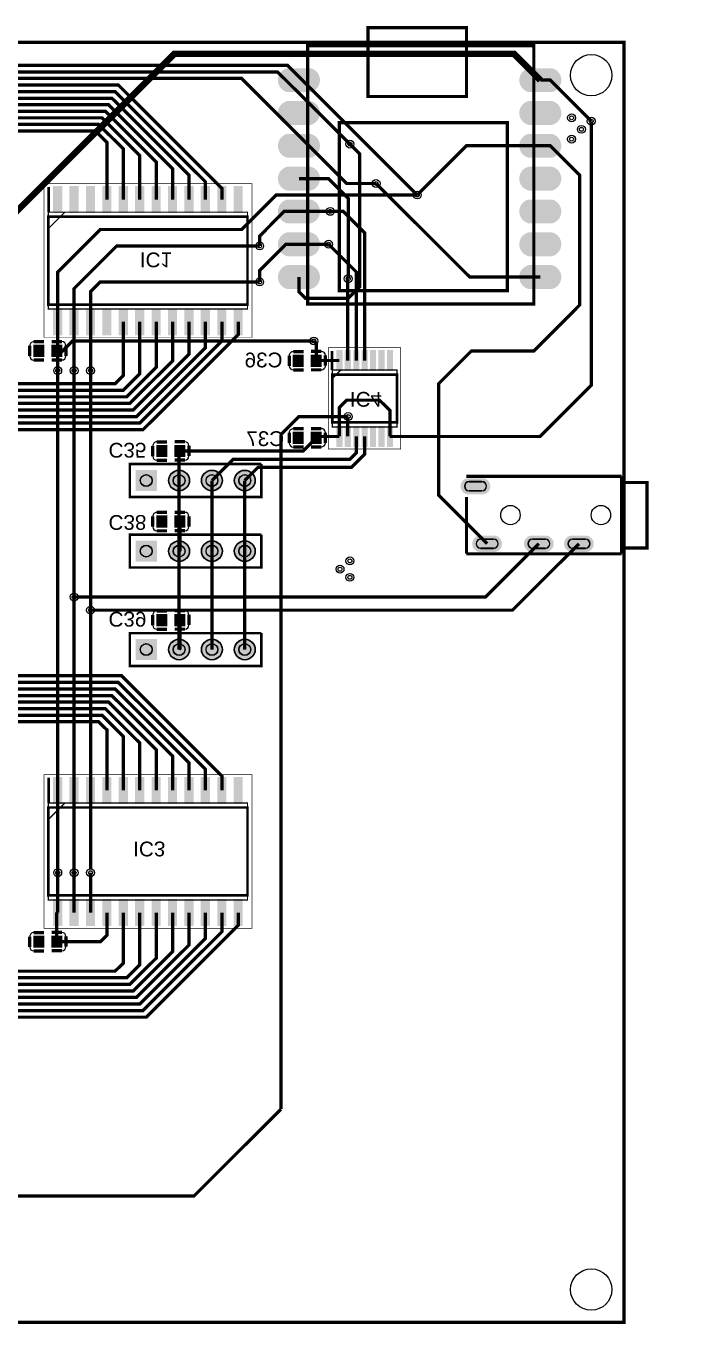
# Model space of a CAD drawing. Header units: millimetres. Extents: x -2 to 219, y 0 to 101.
# Drawn here: x 167.1 to 218.8, y -0.1 to 100.3 of the extents above; entities that cross this region are included whole.
import ezdxf

# ---------------------------------------------------------------- set-up
doc = ezdxf.new("R2010")
doc.units = ezdxf.units.MM
for name, color, linetype, true_color in [('BoardOutLine', 7, 'Continuous', 0xff00ff), ('BottomLayer', 7, 'Continuous', 0x0000ff), ('BottomPasteMaskLayer', 7, 'Continuous', 0x800000), ('BottomSilkLayer', 7, 'Continuous', 0x66cc33), ('BottomSolderMaskLayer', 7, 'Continuous', 0xaa00ff), ('Document', 7, 'Continuous', 0xffffff), ('Hole', 7, 'Continuous', 0x222222), ('Multi-Layer', 7, 'Continuous', 0xc0c0c0), ('TopLayer', 7, 'Continuous', 0xff0000), ('TopPasteMaskLayer', 7, 'Continuous', 0x808080), ('TopSilkLayer', 7, 'Continuous', 0xffcc00), ('TopSolderMaskLayer', 7, 'Continuous', 0x800080)]:
    doc.layers.add(name, color=color, linetype=linetype, true_color=true_color)
doc.styles.get("Standard").update_dxf_attribs({"font": 'arial.ttf'})

msp = doc.modelspace()

# ---------------------------------------------------------------- hatches: boundary and pattern name
at = {"layer": 'BottomLayer'}
for points in [[(169.2, 87.87), (169.2, 85.92), (169.9, 85.92), (169.9, 87.87)], [(170.47, 87.87), (170.47, 85.92), (171.17, 85.92), (171.17, 87.87)], [(171.74, 87.87), (171.74, 85.92), (172.44, 85.92), (172.44, 87.87)], [(173.01, 87.87), (173.01, 85.92), (173.71, 85.92), (173.71, 87.87)], [(174.28, 87.87), (174.28, 85.92), (174.98, 85.92), (174.98, 87.87)], [(175.55, 87.87), (175.55, 85.92), (176.25, 85.92), (176.25, 87.87)], [(176.82, 87.87), (176.82, 85.92), (177.52, 85.92), (177.52, 87.87)], [(178.09, 87.87), (178.09, 85.92), (178.79, 85.92), (178.79, 87.87)], [(179.36, 87.87), (179.36, 85.92), (180.06, 85.92), (180.06, 87.87)], [(180.63, 87.87), (180.63, 85.92), (181.33, 85.92), (181.33, 87.87)], [(181.9, 87.87), (181.9, 85.92), (182.6, 85.92), (182.6, 87.87)], [(183.17, 87.87), (183.17, 85.92), (183.87, 85.92), (183.87, 87.87)], [(169.2, 78.42), (169.2, 76.47), (169.9, 76.47), (169.9, 78.42)], [(170.47, 78.42), (170.47, 76.47), (171.17, 76.47), (171.17, 78.42)], [(171.74, 78.42), (171.74, 76.47), (172.44, 76.47), (172.44, 78.42)], [(173.01, 78.42), (173.01, 76.47), (173.71, 76.47), (173.71, 78.42)], [(174.28, 78.42), (174.28, 76.47), (174.98, 76.47), (174.98, 78.42)], [(175.55, 78.42), (175.55, 76.47), (176.25, 76.47), (176.25, 78.42)], [(176.82, 78.42), (176.82, 76.47), (177.52, 76.47), (177.52, 78.42)], [(178.09, 78.42), (178.09, 76.47), (178.79, 76.47), (178.79, 78.42)], [(179.36, 78.42), (179.36, 76.47), (180.06, 76.47), (180.06, 78.42)], [(180.63, 78.42), (180.63, 76.47), (181.33, 76.47), (181.33, 78.42)], [(181.9, 78.42), (181.9, 76.47), (182.6, 76.47), (182.6, 78.42)], [(183.17, 78.42), (183.17, 76.47), (183.87, 76.47), (183.87, 78.42)], [(168.48, 75.63), (167.68, 75.63), (167.68, 74.73), (168.48, 74.73)], [(169.88, 75.63), (169.08, 75.63), (169.08, 74.73), (169.88, 74.73)], [(188.55, 74.87), (187.75, 74.87), (187.75, 73.97), (188.55, 73.97)], [(189.95, 74.87), (189.15, 74.87), (189.15, 73.97), (189.95, 73.97)], [(191.12, 75.18), (191.12, 73.7), (191.57, 73.7), (191.57, 75.18)], [(191.77, 75.18), (191.77, 73.7), (192.22, 73.7), (192.22, 75.18)], [(192.42, 75.18), (192.42, 73.7), (192.87, 73.7), (192.87, 75.18)], [(193.07, 75.18), (193.07, 73.7), (193.52, 73.7), (193.52, 75.18)], [(193.72, 75.18), (193.72, 73.7), (194.17, 73.7), (194.17, 75.18)], [(194.37, 75.18), (194.37, 73.7), (194.82, 73.7), (194.82, 75.18)], [(195.02, 75.18), (195.02, 73.7), (195.47, 73.7), (195.47, 75.18)], [(188.55, 68.9), (187.75, 68.9), (187.75, 68), (188.55, 68)], [(189.95, 68.9), (189.15, 68.9), (189.15, 68), (189.95, 68)], [(191.12, 69.3), (191.12, 67.83), (191.57, 67.83), (191.57, 69.3)], [(191.77, 69.3), (191.77, 67.83), (192.22, 67.83), (192.22, 69.3)], [(192.42, 69.3), (192.42, 67.83), (192.87, 67.83), (192.87, 69.3)], [(193.07, 69.3), (193.07, 67.83), (193.52, 67.83), (193.52, 69.3)], [(193.72, 69.3), (193.72, 67.83), (194.17, 67.83), (194.17, 69.3)], [(194.37, 69.3), (194.37, 67.83), (194.82, 67.83), (194.82, 69.3)], [(195.02, 69.3), (195.02, 67.83), (195.47, 67.83), (195.47, 69.3)], [(177.21, 66.99), (178.01, 66.99), (178.01, 67.89), (177.21, 67.89)], [(178.61, 66.99), (179.41, 66.99), (179.41, 67.89), (178.61, 67.89)], [(177.21, 61.53), (178.01, 61.53), (178.01, 62.43), (177.21, 62.43)], [(178.61, 61.53), (179.41, 61.53), (179.41, 62.43), (178.61, 62.43)], [(177.21, 53.91), (178.01, 53.91), (178.01, 54.81), (177.21, 54.81)], [(178.61, 53.91), (179.41, 53.91), (179.41, 54.81), (178.61, 54.81)], [(169.2, 42.15), (169.2, 40.2), (169.9, 40.2), (169.9, 42.15)], [(170.47, 42.15), (170.47, 40.2), (171.17, 40.2), (171.17, 42.15)], [(171.74, 42.15), (171.74, 40.2), (172.44, 40.2), (172.44, 42.15)], [(173.01, 42.15), (173.01, 40.2), (173.71, 40.2), (173.71, 42.15)], [(174.28, 42.15), (174.28, 40.2), (174.98, 40.2), (174.98, 42.15)], [(175.55, 42.15), (175.55, 40.2), (176.25, 40.2), (176.25, 42.15)], [(176.82, 42.15), (176.82, 40.2), (177.52, 40.2), (177.52, 42.15)], [(178.09, 42.15), (178.09, 40.2), (178.79, 40.2), (178.79, 42.15)], [(179.36, 42.15), (179.36, 40.2), (180.06, 40.2), (180.06, 42.15)], [(180.63, 42.15), (180.63, 40.2), (181.33, 40.2), (181.33, 42.15)], [(181.9, 42.15), (181.9, 40.2), (182.6, 40.2), (182.6, 42.15)], [(183.17, 42.15), (183.17, 40.2), (183.87, 40.2), (183.87, 42.15)], [(169.2, 32.7), (169.2, 30.75), (169.9, 30.75), (169.9, 32.7)], [(170.47, 32.7), (170.47, 30.75), (171.17, 30.75), (171.17, 32.7)], [(171.74, 32.7), (171.74, 30.75), (172.44, 30.75), (172.44, 32.7)], [(173.01, 32.7), (173.01, 30.75), (173.71, 30.75), (173.71, 32.7)], [(174.28, 32.7), (174.28, 30.75), (174.98, 30.75), (174.98, 32.7)], [(175.55, 32.7), (175.55, 30.75), (176.25, 30.75), (176.25, 32.7)], [(176.82, 32.7), (176.82, 30.75), (177.52, 30.75), (177.52, 32.7)], [(178.09, 32.7), (178.09, 30.75), (178.79, 30.75), (178.79, 32.7)], [(179.36, 32.7), (179.36, 30.75), (180.06, 30.75), (180.06, 32.7)], [(180.63, 32.7), (180.63, 30.75), (181.33, 30.75), (181.33, 32.7)], [(181.9, 32.7), (181.9, 30.75), (182.6, 30.75), (182.6, 32.7)], [(183.17, 32.7), (183.17, 30.75), (183.87, 30.75), (183.87, 32.7)], [(168.48, 29.91), (167.68, 29.91), (167.68, 29.01), (168.48, 29.01)], [(169.88, 29.91), (169.08, 29.91), (169.08, 29.01), (169.88, 29.01)]]:
    msp.add_hatch(color=256, dxfattribs=at).paths.add_polyline_path(points)
at = {"layer": 'BottomPasteMaskLayer'}
for points in [[(169.2, 87.87), (169.2, 85.92), (169.9, 85.92), (169.9, 87.87)], [(170.47, 87.87), (170.47, 85.92), (171.17, 85.92), (171.17, 87.87)], [(171.74, 87.87), (171.74, 85.92), (172.44, 85.92), (172.44, 87.87)], [(173.01, 87.87), (173.01, 85.92), (173.71, 85.92), (173.71, 87.87)], [(174.28, 87.87), (174.28, 85.92), (174.98, 85.92), (174.98, 87.87)], [(175.55, 87.87), (175.55, 85.92), (176.25, 85.92), (176.25, 87.87)], [(176.82, 87.87), (176.82, 85.92), (177.52, 85.92), (177.52, 87.87)], [(178.09, 87.87), (178.09, 85.92), (178.79, 85.92), (178.79, 87.87)], [(179.36, 87.87), (179.36, 85.92), (180.06, 85.92), (180.06, 87.87)], [(180.63, 87.87), (180.63, 85.92), (181.33, 85.92), (181.33, 87.87)], [(181.9, 87.87), (181.9, 85.92), (182.6, 85.92), (182.6, 87.87)], [(183.17, 87.87), (183.17, 85.92), (183.87, 85.92), (183.87, 87.87)], [(169.2, 78.42), (169.2, 76.47), (169.9, 76.47), (169.9, 78.42)], [(170.47, 78.42), (170.47, 76.47), (171.17, 76.47), (171.17, 78.42)], [(171.74, 78.42), (171.74, 76.47), (172.44, 76.47), (172.44, 78.42)], [(173.01, 78.42), (173.01, 76.47), (173.71, 76.47), (173.71, 78.42)], [(174.28, 78.42), (174.28, 76.47), (174.98, 76.47), (174.98, 78.42)], [(175.55, 78.42), (175.55, 76.47), (176.25, 76.47), (176.25, 78.42)], [(176.82, 78.42), (176.82, 76.47), (177.52, 76.47), (177.52, 78.42)], [(178.09, 78.42), (178.09, 76.47), (178.79, 76.47), (178.79, 78.42)], [(179.36, 78.42), (179.36, 76.47), (180.06, 76.47), (180.06, 78.42)], [(180.63, 78.42), (180.63, 76.47), (181.33, 76.47), (181.33, 78.42)], [(181.9, 78.42), (181.9, 76.47), (182.6, 76.47), (182.6, 78.42)], [(183.17, 78.42), (183.17, 76.47), (183.87, 76.47), (183.87, 78.42)], [(168.48, 75.63), (167.68, 75.63), (167.68, 74.73), (168.48, 74.73)], [(169.88, 75.63), (169.08, 75.63), (169.08, 74.73), (169.88, 74.73)], [(188.55, 74.87), (187.75, 74.87), (187.75, 73.97), (188.55, 73.97)], [(189.95, 74.87), (189.15, 74.87), (189.15, 73.97), (189.95, 73.97)], [(191.12, 75.18), (191.12, 73.7), (191.57, 73.7), (191.57, 75.18)], [(191.77, 75.18), (191.77, 73.7), (192.22, 73.7), (192.22, 75.18)], [(192.42, 75.18), (192.42, 73.7), (192.87, 73.7), (192.87, 75.18)], [(193.07, 75.18), (193.07, 73.7), (193.52, 73.7), (193.52, 75.18)], [(193.72, 75.18), (193.72, 73.7), (194.17, 73.7), (194.17, 75.18)], [(194.37, 75.18), (194.37, 73.7), (194.82, 73.7), (194.82, 75.18)], [(195.02, 75.18), (195.02, 73.7), (195.47, 73.7), (195.47, 75.18)], [(188.55, 68.9), (187.75, 68.9), (187.75, 68), (188.55, 68)], [(189.95, 68.9), (189.15, 68.9), (189.15, 68), (189.95, 68)], [(191.12, 69.3), (191.12, 67.83), (191.57, 67.83), (191.57, 69.3)], [(191.77, 69.3), (191.77, 67.83), (192.22, 67.83), (192.22, 69.3)], [(192.42, 69.3), (192.42, 67.83), (192.87, 67.83), (192.87, 69.3)], [(193.07, 69.3), (193.07, 67.83), (193.52, 67.83), (193.52, 69.3)], [(193.72, 69.3), (193.72, 67.83), (194.17, 67.83), (194.17, 69.3)], [(194.37, 69.3), (194.37, 67.83), (194.82, 67.83), (194.82, 69.3)], [(195.02, 69.3), (195.02, 67.83), (195.47, 67.83), (195.47, 69.3)], [(177.21, 66.99), (178.01, 66.99), (178.01, 67.89), (177.21, 67.89)], [(178.61, 66.99), (179.41, 66.99), (179.41, 67.89), (178.61, 67.89)], [(177.21, 61.53), (178.01, 61.53), (178.01, 62.43), (177.21, 62.43)], [(178.61, 61.53), (179.41, 61.53), (179.41, 62.43), (178.61, 62.43)], [(177.21, 53.91), (178.01, 53.91), (178.01, 54.81), (177.21, 54.81)], [(178.61, 53.91), (179.41, 53.91), (179.41, 54.81), (178.61, 54.81)], [(169.2, 42.15), (169.2, 40.2), (169.9, 40.2), (169.9, 42.15)], [(170.47, 42.15), (170.47, 40.2), (171.17, 40.2), (171.17, 42.15)], [(171.74, 42.15), (171.74, 40.2), (172.44, 40.2), (172.44, 42.15)], [(173.01, 42.15), (173.01, 40.2), (173.71, 40.2), (173.71, 42.15)], [(174.28, 42.15), (174.28, 40.2), (174.98, 40.2), (174.98, 42.15)], [(175.55, 42.15), (175.55, 40.2), (176.25, 40.2), (176.25, 42.15)], [(176.82, 42.15), (176.82, 40.2), (177.52, 40.2), (177.52, 42.15)], [(178.09, 42.15), (178.09, 40.2), (178.79, 40.2), (178.79, 42.15)], [(179.36, 42.15), (179.36, 40.2), (180.06, 40.2), (180.06, 42.15)], [(180.63, 42.15), (180.63, 40.2), (181.33, 40.2), (181.33, 42.15)], [(181.9, 42.15), (181.9, 40.2), (182.6, 40.2), (182.6, 42.15)], [(183.17, 42.15), (183.17, 40.2), (183.87, 40.2), (183.87, 42.15)], [(169.2, 32.7), (169.2, 30.75), (169.9, 30.75), (169.9, 32.7)], [(170.47, 32.7), (170.47, 30.75), (171.17, 30.75), (171.17, 32.7)], [(171.74, 32.7), (171.74, 30.75), (172.44, 30.75), (172.44, 32.7)], [(173.01, 32.7), (173.01, 30.75), (173.71, 30.75), (173.71, 32.7)], [(174.28, 32.7), (174.28, 30.75), (174.98, 30.75), (174.98, 32.7)], [(175.55, 32.7), (175.55, 30.75), (176.25, 30.75), (176.25, 32.7)], [(176.82, 32.7), (176.82, 30.75), (177.52, 30.75), (177.52, 32.7)], [(178.09, 32.7), (178.09, 30.75), (178.79, 30.75), (178.79, 32.7)], [(179.36, 32.7), (179.36, 30.75), (180.06, 30.75), (180.06, 32.7)], [(180.63, 32.7), (180.63, 30.75), (181.33, 30.75), (181.33, 32.7)], [(181.9, 32.7), (181.9, 30.75), (182.6, 30.75), (182.6, 32.7)], [(183.17, 32.7), (183.17, 30.75), (183.87, 30.75), (183.87, 32.7)], [(168.48, 29.91), (167.68, 29.91), (167.68, 29.01), (168.48, 29.01)], [(169.88, 29.91), (169.08, 29.91), (169.08, 29.01), (169.88, 29.01)]]:
    msp.add_hatch(color=256, dxfattribs=at).paths.add_polyline_path(points)
at = {"layer": 'BottomSolderMaskLayer'}
for points in [[(169.19, 87.94), (169.19, 85.85), (169.9, 85.85), (169.9, 87.94)], [(170.46, 87.94), (170.46, 85.85), (171.17, 85.85), (171.17, 87.94)], [(171.73, 87.94), (171.73, 85.85), (172.44, 85.85), (172.44, 87.94)], [(173, 87.94), (173, 85.85), (173.71, 85.85), (173.71, 87.94)], [(174.27, 87.94), (174.27, 85.85), (174.98, 85.85), (174.98, 87.94)], [(175.54, 87.94), (175.54, 85.85), (176.25, 85.85), (176.25, 87.94)], [(176.81, 87.94), (176.81, 85.85), (177.52, 85.85), (177.52, 87.94)], [(178.08, 87.94), (178.08, 85.85), (178.79, 85.85), (178.79, 87.94)], [(179.35, 87.94), (179.35, 85.85), (180.06, 85.85), (180.06, 87.94)], [(180.62, 87.94), (180.62, 85.85), (181.33, 85.85), (181.33, 87.94)], [(181.89, 87.94), (181.89, 85.85), (182.6, 85.85), (182.6, 87.94)], [(183.16, 87.94), (183.16, 85.85), (183.87, 85.85), (183.87, 87.94)], [(169.19, 78.49), (169.19, 76.4), (169.9, 76.4), (169.9, 78.49)], [(170.46, 78.49), (170.46, 76.4), (171.17, 76.4), (171.17, 78.49)], [(171.73, 78.49), (171.73, 76.4), (172.44, 76.4), (172.44, 78.49)], [(173, 78.49), (173, 76.4), (173.71, 76.4), (173.71, 78.49)], [(174.27, 78.49), (174.27, 76.4), (174.98, 76.4), (174.98, 78.49)], [(175.54, 78.49), (175.54, 76.4), (176.25, 76.4), (176.25, 78.49)], [(176.81, 78.49), (176.81, 76.4), (177.52, 76.4), (177.52, 78.49)], [(178.08, 78.49), (178.08, 76.4), (178.79, 76.4), (178.79, 78.49)], [(179.35, 78.49), (179.35, 76.4), (180.06, 76.4), (180.06, 78.49)], [(180.62, 78.49), (180.62, 76.4), (181.33, 76.4), (181.33, 78.49)], [(181.89, 78.49), (181.89, 76.4), (182.6, 76.4), (182.6, 78.49)], [(183.16, 78.49), (183.16, 76.4), (183.87, 76.4), (183.87, 78.49)], [(168.51, 75.66), (167.66, 75.66), (167.66, 74.71), (168.51, 74.71)], [(169.91, 75.66), (169.06, 75.66), (169.06, 74.71), (169.91, 74.71)], [(188.57, 74.9), (187.72, 74.9), (187.72, 73.95), (188.57, 73.95)], [(189.97, 74.9), (189.12, 74.9), (189.12, 73.95), (189.97, 73.95)], [(191.11, 75.26), (191.11, 73.62), (191.58, 73.62), (191.58, 75.26)], [(191.76, 75.26), (191.76, 73.62), (192.23, 73.62), (192.23, 75.26)], [(192.41, 75.26), (192.41, 73.62), (192.88, 73.62), (192.88, 75.26)], [(193.06, 75.26), (193.06, 73.62), (193.53, 73.62), (193.53, 75.26)], [(193.71, 75.26), (193.71, 73.62), (194.18, 73.62), (194.18, 75.26)], [(194.36, 75.26), (194.36, 73.62), (194.83, 73.62), (194.83, 75.26)], [(195.01, 75.26), (195.01, 73.62), (195.48, 73.62), (195.48, 75.26)], [(191.11, 69.38), (191.11, 67.74), (191.58, 67.74), (191.58, 69.38)], [(191.76, 69.38), (191.76, 67.74), (192.23, 67.74), (192.23, 69.38)], [(192.41, 69.38), (192.41, 67.74), (192.88, 67.74), (192.88, 69.38)], [(193.06, 69.38), (193.06, 67.74), (193.53, 67.74), (193.53, 69.38)], [(193.71, 69.38), (193.71, 67.74), (194.18, 67.74), (194.18, 69.38)], [(194.36, 69.38), (194.36, 67.74), (194.83, 67.74), (194.83, 69.38)], [(195.01, 69.38), (195.01, 67.74), (195.48, 67.74), (195.48, 69.38)], [(188.57, 68.93), (187.72, 68.93), (187.72, 67.98), (188.57, 67.98)], [(189.97, 68.93), (189.12, 68.93), (189.12, 67.98), (189.97, 67.98)], [(177.18, 66.96), (178.03, 66.96), (178.03, 67.91), (177.18, 67.91)], [(178.58, 66.96), (179.43, 66.96), (179.43, 67.91), (178.58, 67.91)], [(175.59, 65.96), (177.22, 65.96), (177.22, 64.34), (175.59, 64.34)], [(178.13, 65.15, 1), (179.76, 65.15, 1)], [(180.67, 65.15, 1), (182.3, 65.15, 1)], [(183.21, 65.15, 1), (184.84, 65.15, 1)], [(201.2, 64.08, -0.785398), (201.2, 65.33), (202.53, 65.33, -0.785398), (202.53, 64.08)], [(177.18, 61.5), (178.03, 61.5), (178.03, 62.45), (177.18, 62.45)], [(178.58, 61.5), (179.43, 61.5), (179.43, 62.45), (178.58, 62.45)], [(175.59, 60.5), (177.22, 60.5), (177.22, 58.88), (175.59, 58.88)], [(178.13, 59.69, 1), (179.76, 59.69, 1)], [(180.67, 59.69, 1), (182.3, 59.69, 1)], [(183.21, 59.69, 1), (184.84, 59.69, 1)], [(202.1, 59.63, -0.785398), (202.1, 60.88), (203.43, 60.88, -0.785398), (203.43, 59.63)], [(206.1, 59.63, -0.785398), (206.1, 60.88), (207.43, 60.88, -0.785398), (207.43, 59.63)], [(209.2, 59.63, -0.785398), (209.2, 60.88), (210.53, 60.88, -0.785398), (210.53, 59.63)], [(177.18, 53.88), (178.03, 53.88), (178.03, 54.83), (177.18, 54.83)], [(178.58, 53.88), (179.43, 53.88), (179.43, 54.83), (178.58, 54.83)], [(175.59, 52.88), (177.22, 52.88), (177.22, 51.26), (175.59, 51.26)], [(178.13, 52.07, 1), (179.76, 52.07, 1)], [(180.67, 52.07, 1), (182.3, 52.07, 1)], [(183.21, 52.07, 1), (184.84, 52.07, 1)], [(169.19, 42.22), (169.19, 40.13), (169.9, 40.13), (169.9, 42.22)], [(170.46, 42.22), (170.46, 40.13), (171.17, 40.13), (171.17, 42.22)], [(171.73, 42.22), (171.73, 40.13), (172.44, 40.13), (172.44, 42.22)], [(173, 42.22), (173, 40.13), (173.71, 40.13), (173.71, 42.22)], [(174.27, 42.22), (174.27, 40.13), (174.98, 40.13), (174.98, 42.22)], [(175.54, 42.22), (175.54, 40.13), (176.25, 40.13), (176.25, 42.22)], [(176.81, 42.22), (176.81, 40.13), (177.52, 40.13), (177.52, 42.22)], [(178.08, 42.22), (178.08, 40.13), (178.79, 40.13), (178.79, 42.22)], [(179.35, 42.22), (179.35, 40.13), (180.06, 40.13), (180.06, 42.22)], [(180.62, 42.22), (180.62, 40.13), (181.33, 40.13), (181.33, 42.22)], [(181.89, 42.22), (181.89, 40.13), (182.6, 40.13), (182.6, 42.22)], [(183.16, 42.22), (183.16, 40.13), (183.87, 40.13), (183.87, 42.22)], [(169.19, 32.77), (169.19, 30.68), (169.9, 30.68), (169.9, 32.77)], [(170.46, 32.77), (170.46, 30.68), (171.17, 30.68), (171.17, 32.77)], [(171.73, 32.77), (171.73, 30.68), (172.44, 30.68), (172.44, 32.77)], [(173, 32.77), (173, 30.68), (173.71, 30.68), (173.71, 32.77)], [(174.27, 32.77), (174.27, 30.68), (174.98, 30.68), (174.98, 32.77)], [(175.54, 32.77), (175.54, 30.68), (176.25, 30.68), (176.25, 32.77)], [(176.81, 32.77), (176.81, 30.68), (177.52, 30.68), (177.52, 32.77)], [(178.08, 32.77), (178.08, 30.68), (178.79, 30.68), (178.79, 32.77)], [(179.35, 32.77), (179.35, 30.68), (180.06, 30.68), (180.06, 32.77)], [(180.62, 32.77), (180.62, 30.68), (181.33, 30.68), (181.33, 32.77)], [(181.89, 32.77), (181.89, 30.68), (182.6, 30.68), (182.6, 32.77)], [(183.16, 32.77), (183.16, 30.68), (183.87, 30.68), (183.87, 32.77)], [(168.51, 29.94), (167.66, 29.94), (167.66, 28.99), (168.51, 28.99)], [(169.91, 29.94), (169.06, 29.94), (169.06, 28.99), (169.91, 28.99)]]:
    msp.add_hatch(color=256, dxfattribs=at).paths.add_polyline_path(points)
at = {"layer": 'Multi-Layer'}
for points in [[(175.62, 65.94), (177.19, 65.94), (177.19, 64.36), (175.62, 64.36)], [(178.16, 65.15, 1), (179.73, 65.15, 1)], [(180.7, 65.15, 1), (182.27, 65.15, 1)], [(183.24, 65.15, 1), (184.81, 65.15, 1)], [(201.22, 64.11, -0.785398), (201.22, 65.31), (202.52, 65.31, -0.785398), (202.52, 64.11)], [(175.62, 60.48), (177.19, 60.48), (177.19, 58.9), (175.62, 58.9)], [(178.16, 59.69, 1), (179.73, 59.69, 1)], [(180.7, 59.69, 1), (182.27, 59.69, 1)], [(183.24, 59.69, 1), (184.81, 59.69, 1)], [(202.12, 59.66, -0.785398), (202.12, 60.86), (203.42, 60.86, -0.785398), (203.42, 59.66)], [(206.12, 59.66, -0.785398), (206.12, 60.86), (207.42, 60.86, -0.785398), (207.42, 59.66)], [(209.22, 59.66, -0.785398), (209.22, 60.86), (210.52, 60.86, -0.785398), (210.52, 59.66)], [(175.62, 52.86), (177.19, 52.86), (177.19, 51.28), (175.62, 51.28)], [(178.16, 52.07, 1), (179.73, 52.07, 1)], [(180.7, 52.07, 1), (182.27, 52.07, 1)], [(183.24, 52.07, 1), (184.81, 52.07, 1)]]:
    msp.add_hatch(color=256, dxfattribs=at).paths.add_polyline_path(points)
at = {"layer": 'TopLayer'}
for points in [[(187.34, 95.26, -0.785398), (187.34, 97.01), (189.09, 97.01, -0.785398), (189.09, 95.26)], [(206.01, 95.26, -0.785398), (206.01, 97.01), (207.76, 97.01, -0.785398), (207.76, 95.26)], [(187.34, 92.72, -0.785398), (187.34, 94.47), (189.09, 94.47, -0.785398), (189.09, 92.72)], [(206.01, 92.72, -0.785398), (206.01, 94.47), (207.76, 94.47, -0.785398), (207.76, 92.72)], [(187.34, 90.18, -0.785398), (187.34, 91.93), (189.09, 91.93, -0.785398), (189.09, 90.18)], [(206.01, 90.18, -0.785398), (206.01, 91.93), (207.76, 91.93, -0.785398), (207.76, 90.18)], [(187.34, 87.64, -0.785398), (187.34, 89.39), (189.09, 89.39, -0.785398), (189.09, 87.64)], [(206.01, 87.64, -0.785398), (206.01, 89.39), (207.76, 89.39, -0.785398), (207.76, 87.64)], [(187.34, 85.1, -0.785398), (187.34, 86.85), (189.09, 86.85, -0.785398), (189.09, 85.1)], [(206.01, 85.1, -0.785398), (206.01, 86.85), (207.76, 86.85, -0.785398), (207.76, 85.1)], [(187.34, 82.56, -0.785398), (187.34, 84.31), (189.09, 84.31, -0.785398), (189.09, 82.56)], [(206.01, 82.56, -0.785398), (206.01, 84.31), (207.76, 84.31, -0.785398), (207.76, 82.56)], [(187.34, 80.02, -0.785398), (187.34, 81.77), (189.09, 81.77, -0.785398), (189.09, 80.02)], [(206.01, 80.02, -0.785398), (206.01, 81.77), (207.76, 81.77, -0.785398), (207.76, 80.02)]]:
    msp.add_hatch(color=256, dxfattribs=at).paths.add_polyline_path(points)
at = {"layer": 'TopPasteMaskLayer'}
for points in [[(187.34, 95.26, -0.785398), (187.34, 97.01), (189.09, 97.01, -0.785398), (189.09, 95.26)], [(206.01, 95.26, -0.785398), (206.01, 97.01), (207.76, 97.01, -0.785398), (207.76, 95.26)], [(187.34, 92.72, -0.785398), (187.34, 94.47), (189.09, 94.47, -0.785398), (189.09, 92.72)], [(206.01, 92.72, -0.785398), (206.01, 94.47), (207.76, 94.47, -0.785398), (207.76, 92.72)], [(187.34, 90.18, -0.785398), (187.34, 91.93), (189.09, 91.93, -0.785398), (189.09, 90.18)], [(206.01, 90.18, -0.785398), (206.01, 91.93), (207.76, 91.93, -0.785398), (207.76, 90.18)], [(187.34, 87.64, -0.785398), (187.34, 89.39), (189.09, 89.39, -0.785398), (189.09, 87.64)], [(206.01, 87.64, -0.785398), (206.01, 89.39), (207.76, 89.39, -0.785398), (207.76, 87.64)], [(187.34, 85.1, -0.785398), (187.34, 86.85), (189.09, 86.85, -0.785398), (189.09, 85.1)], [(206.01, 85.1, -0.785398), (206.01, 86.85), (207.76, 86.85, -0.785398), (207.76, 85.1)], [(187.34, 82.56, -0.785398), (187.34, 84.31), (189.09, 84.31, -0.785398), (189.09, 82.56)], [(206.01, 82.56, -0.785398), (206.01, 84.31), (207.76, 84.31, -0.785398), (207.76, 82.56)], [(187.34, 80.02, -0.785398), (187.34, 81.77), (189.09, 81.77, -0.785398), (189.09, 80.02)], [(206.01, 80.02, -0.785398), (206.01, 81.77), (207.76, 81.77, -0.785398), (207.76, 80.02)]]:
    msp.add_hatch(color=256, dxfattribs=at).paths.add_polyline_path(points)
at = {"layer": 'TopSolderMaskLayer'}
for points in [[(187.31, 95.21, -0.785398), (187.31, 97.06), (189.11, 97.06, -0.785398), (189.11, 95.21)], [(205.98, 95.21, -0.785398), (205.98, 97.06), (207.78, 97.06, -0.785398), (207.78, 95.21)], [(187.31, 92.67, -0.785398), (187.31, 94.52), (189.11, 94.52, -0.785398), (189.11, 92.67)], [(205.98, 92.67, -0.785398), (205.98, 94.52), (207.78, 94.52, -0.785398), (207.78, 92.67)], [(187.31, 90.13, -0.785398), (187.31, 91.98), (189.11, 91.98, -0.785398), (189.11, 90.13)], [(205.98, 90.13, -0.785398), (205.98, 91.98), (207.78, 91.98, -0.785398), (207.78, 90.13)], [(187.31, 87.59, -0.785398), (187.31, 89.44), (189.11, 89.44, -0.785398), (189.11, 87.59)], [(205.98, 87.59, -0.785398), (205.98, 89.44), (207.78, 89.44, -0.785398), (207.78, 87.59)], [(187.31, 85.05, -0.785398), (187.31, 86.9), (189.11, 86.9, -0.785398), (189.11, 85.05)], [(205.98, 85.05, -0.785398), (205.98, 86.9), (207.78, 86.9, -0.785398), (207.78, 85.05)], [(187.31, 82.51, -0.785398), (187.31, 84.36), (189.11, 84.36, -0.785398), (189.11, 82.51)], [(205.98, 82.51, -0.785398), (205.98, 84.36), (207.78, 84.36, -0.785398), (207.78, 82.51)], [(187.31, 79.97, -0.785398), (187.31, 81.82), (189.11, 81.82, -0.785398), (189.11, 79.97)], [(205.98, 79.97, -0.785398), (205.98, 81.82), (207.78, 81.82, -0.785398), (207.78, 79.97)], [(175.59, 65.96), (177.22, 65.96), (177.22, 64.34), (175.59, 64.34)], [(178.13, 65.15, 1), (179.76, 65.15, 1)], [(180.67, 65.15, 1), (182.3, 65.15, 1)], [(183.21, 65.15, 1), (184.84, 65.15, 1)], [(201.2, 64.08, -0.785398), (201.2, 65.33), (202.53, 65.33, -0.785398), (202.53, 64.08)], [(175.59, 60.5), (177.22, 60.5), (177.22, 58.88), (175.59, 58.88)], [(178.13, 59.69, 1), (179.76, 59.69, 1)], [(180.67, 59.69, 1), (182.3, 59.69, 1)], [(183.21, 59.69, 1), (184.84, 59.69, 1)], [(202.1, 59.63, -0.785398), (202.1, 60.88), (203.43, 60.88, -0.785398), (203.43, 59.63)], [(206.1, 59.63, -0.785398), (206.1, 60.88), (207.43, 60.88, -0.785398), (207.43, 59.63)], [(209.2, 59.63, -0.785398), (209.2, 60.88), (210.53, 60.88, -0.785398), (210.53, 59.63)], [(175.59, 52.88), (177.22, 52.88), (177.22, 51.26), (175.59, 51.26)], [(178.13, 52.07, 1), (179.76, 52.07, 1)], [(180.67, 52.07, 1), (182.3, 52.07, 1)], [(183.21, 52.07, 1), (184.84, 52.07, 1)]]:
    msp.add_hatch(color=256, dxfattribs=at).paths.add_polyline_path(points)

# ---------------------------------------------------------------- linework, layer by layer
at = {"layer": 'BoardOutLine', "const_width": 0.254}
msp.add_lwpolyline([(0, 99.06), (0, 99.06), (213.36, 99.06), (213.36, 0), (0, 0), (0, 99.06)], close=True, dxfattribs=at)
at = {"layer": 'BottomLayer', "const_width": 0.254}
for points in [[(3.49, 97.73), (6.99, 94.23), (11.94, 94.23), (13.84, 96.14), (19.69, 96.14), (23.24, 92.58), (30.23, 92.58), (33.91, 96.27), (183.77, 96.27), (191.9, 88.14), (194.18, 88.14)], [(6.59, 97.73), (8.19, 97.73), (9.27, 96.65), (20.07, 96.65), (23.5, 93.22), (29.85, 93.22), (33.4, 96.77), (186.56, 96.77), (192.15, 91.19)], [(10.59, 97.73), (19.87, 97.73), (23.75, 93.85), (29.46, 93.85), (32.89, 97.28), (187.33, 97.28), (197.36, 87.25)], [(182.25, 86.89), (182.25, 87.76), (174.24, 95.76), (34.29, 95.76), (29.85, 91.31), (11.6, 91.31), (8.54, 88.25)], [(28.86, 88.25), (35.86, 95.25), (173.99, 95.25), (180.98, 88.27), (180.98, 86.89)], [(49.18, 88.25), (55.67, 94.74), (173.74, 94.74), (179.71, 88.77), (179.71, 86.89)], [(69.5, 88.25), (75.48, 94.23), (173.48, 94.23), (178.44, 89.28), (178.44, 86.89)], [(89.82, 88.25), (95.3, 93.73), (173.23, 93.73), (177.17, 89.79), (177.17, 86.89)], [(110.14, 88.25), (115.11, 93.22), (172.97, 93.22), (175.9, 90.3), (175.9, 86.89)], [(174.63, 86.89), (174.63, 90.81), (172.72, 92.71), (134.92, 92.71), (130.46, 88.25)], [(210.82, 92.96), (210.82, 72.52), (206.87, 68.56), (195.24, 68.56)], [(173.36, 86.89), (173.36, 91.31), (172.47, 92.2), (154.73, 92.2), (150.78, 88.25)], [(197.36, 87.25), (186.44, 87.25), (183.77, 84.58), (172.85, 84.58), (169.55, 81.28), (169.55, 77.44)], [(190.63, 85.98), (191.64, 85.98), (193.29, 84.33), (193.29, 74.44)], [(185.17, 83.31), (174.12, 83.31), (170.82, 80.01), (170.82, 77.44)], [(190.5, 83.44), (192.64, 81.3), (192.64, 74.44)], [(185.17, 80.52), (172.85, 80.52), (172.09, 79.76), (172.09, 77.44)], [(191.99, 74.44), (191.99, 80.74), (192.02, 80.77)], [(174.63, 77.44), (174.63, 73.28), (173.99, 72.64), (15.79, 72.64), (8.54, 65.39)], [(175.9, 77.44), (175.9, 73.41), (174.63, 72.14), (35.61, 72.14), (28.86, 65.39)], [(177.17, 77.44), (177.17, 73.91), (174.88, 71.63), (55.42, 71.63), (49.18, 65.39)], [(178.44, 77.44), (178.44, 74.42), (175.13, 71.12), (75.23, 71.12), (69.5, 65.39)], [(179.71, 77.44), (179.71, 74.93), (175.39, 70.61), (95.04, 70.61), (89.82, 65.39)], [(180.98, 77.44), (180.98, 75.44), (175.64, 70.1), (114.85, 70.1), (110.14, 65.39)], [(182.25, 77.44), (182.25, 75.95), (175.9, 69.6), (134.67, 69.6), (130.46, 65.39)], [(150.78, 65.39), (154.48, 69.09), (176.15, 69.09), (183.52, 76.45), (183.52, 77.44)], [(169.55, 77.44), (169.55, 73.66)], [(170.82, 77.44), (170.82, 73.66)], [(172.09, 77.44), (172.09, 73.66)], [(189.36, 75.95), (189.55, 75.75), (189.55, 74.42)], [(189.55, 74.42), (189.57, 74.44), (191.34, 74.44)], [(191.34, 68.56), (191.34, 70.82), (191.9, 71.37), (194.44, 71.37), (195.25, 70.57), (195.25, 68.56)], [(192.02, 70.1), (191.99, 70.07), (191.99, 68.56)], [(179.01, 67.44), (188.53, 67.44), (189.55, 68.45)], [(192.64, 68.56), (192.64, 67.29), (192.15, 66.8), (183.13, 66.8), (181.48, 65.15)], [(193.29, 68.56), (193.29, 67.18), (192.28, 66.17), (185.04, 66.17), (184.02, 65.15)], [(189.55, 68.45), (189.66, 68.56), (191.34, 68.56)], [(179.01, 67.44), (178.94, 67.37), (178.94, 65.15)], [(178.94, 59.69), (179.01, 59.76), (179.01, 61.98)], [(206.77, 60.26), (202.64, 56.13), (170.82, 56.13)], [(209.87, 60.26), (204.73, 55.12), (172.09, 55.12)], [(178.94, 52.07), (179.01, 52.14), (179.01, 54.36)], [(182.25, 41.17), (182.25, 42.29), (174.5, 50.04), (16.05, 50.04), (8.54, 42.53)], [(180.98, 41.17), (180.98, 42.8), (174.24, 49.53), (35.86, 49.53), (28.86, 42.53)], [(179.71, 41.17), (179.71, 43.31), (173.99, 49.02), (55.67, 49.02), (49.18, 42.53)], [(178.44, 41.17), (178.44, 43.82), (173.74, 48.51), (75.48, 48.51), (69.5, 42.53)], [(177.17, 41.17), (177.17, 44.32), (173.48, 48.01), (95.3, 48.01), (89.82, 42.53)], [(175.9, 41.17), (175.9, 44.83), (173.23, 47.5), (115.11, 47.5), (110.14, 42.53)], [(174.63, 41.17), (174.63, 45.34), (172.97, 46.99), (134.92, 46.99), (130.46, 42.53)], [(173.36, 41.17), (173.36, 45.85), (172.72, 46.48), (154.05, 46.48), (150.78, 43.21), (150.78, 42.53)], [(169.55, 34.8), (169.55, 31.72)], [(170.82, 34.8), (170.82, 31.72)], [(172.09, 34.8), (172.09, 31.72)], [(174.63, 31.72), (174.63, 27.81), (173.99, 27.18), (16.05, 27.18), (8.54, 19.67)], [(175.9, 31.72), (175.9, 27.69), (174.88, 26.67), (35.86, 26.67), (28.86, 19.67)], [(177.17, 31.72), (177.17, 28.19), (175.13, 26.16), (55.67, 26.16), (49.18, 19.67)], [(178.44, 31.72), (178.44, 28.7), (175.39, 25.65), (75.48, 25.65), (69.5, 19.67)], [(179.71, 31.72), (179.71, 29.21), (175.64, 25.15), (95.3, 25.15), (89.82, 19.67)], [(180.98, 31.72), (180.98, 29.72), (175.9, 24.64), (115.11, 24.64), (110.14, 19.67)], [(182.25, 31.72), (182.25, 30.23), (176.15, 24.13), (134.92, 24.13), (130.46, 19.67)], [(183.52, 31.72), (183.52, 30.73), (176.4, 23.62), (154.73, 23.62), (150.78, 19.67)], [(169.55, 31.72), (169.48, 31.66), (169.48, 29.46)], [(169.48, 29.46), (172.85, 29.46), (173.36, 29.97), (173.36, 31.72)]]:
    msp.add_lwpolyline(points, dxfattribs=at)
at = {"layer": 'BottomSilkLayer'}
for points, const_width in [([(168.85, 87.87), (168.85, 85.92)], 0.2), ([(167.39, 75.58), (167.39, 74.78)], 0.254), ([(168.5, 75.89), (167.7, 75.89)], 0.254), ([(169.08, 75.9), (169.88, 75.9)], 0.254), ([(170.19, 75.59), (170.19, 74.79)], 0.254), ([(168.5, 74.47), (167.7, 74.47)], 0.254), ([(169.08, 74.48), (169.88, 74.48)], 0.254), ([(187.46, 74.82), (187.46, 74.02)], 0.254), ([(188.57, 75.13), (187.77, 75.13)], 0.254), ([(189.15, 75.14), (189.95, 75.14)], 0.254), ([(190.25, 74.83), (190.25, 74.03)], 0.254), ([(190.77, 75.18), (190.77, 73.7)], 0.2), ([(188.57, 73.71), (187.77, 73.71)], 0.254), ([(189.15, 73.72), (189.95, 73.72)], 0.254), ([(187.46, 68.85), (187.46, 68.05)], 0.254), ([(188.57, 69.16), (187.77, 69.16)], 0.254), ([(189.15, 69.17), (189.95, 69.17)], 0.254), ([(190.25, 68.86), (190.25, 68.06)], 0.254), ([(176.9, 67.03), (176.9, 67.83)], 0.254), ([(178.01, 68.14), (177.21, 68.14)], 0.254), ([(178.59, 68.15), (179.39, 68.15)], 0.254), ([(179.7, 67.04), (179.7, 67.84)], 0.254), ([(188.57, 67.74), (187.77, 67.74)], 0.254), ([(189.15, 67.75), (189.95, 67.75)], 0.254), ([(178.01, 66.72), (177.21, 66.72)], 0.254), ([(178.59, 66.73), (179.39, 66.73)], 0.254), ([(176.9, 61.57), (176.9, 62.37)], 0.254), ([(178.01, 62.68), (177.21, 62.68)], 0.254), ([(178.59, 62.69), (179.39, 62.69)], 0.254), ([(179.7, 61.58), (179.7, 62.38)], 0.254), ([(178.01, 61.26), (177.21, 61.26)], 0.254), ([(178.59, 61.27), (179.39, 61.27)], 0.254), ([(176.9, 53.95), (176.9, 54.75)], 0.254), ([(178.01, 55.06), (177.21, 55.06)], 0.254), ([(178.59, 55.07), (179.39, 55.07)], 0.254), ([(179.7, 53.96), (179.7, 54.76)], 0.254), ([(178.01, 53.64), (177.21, 53.64)], 0.254), ([(178.59, 53.65), (179.39, 53.65)], 0.254), ([(168.85, 42.15), (168.85, 40.2)], 0.2), ([(168.5, 30.17), (167.7, 30.17)], 0.254), ([(169.08, 30.18), (169.88, 30.18)], 0.254), ([(167.39, 29.86), (167.39, 29.06)], 0.254), ([(170.19, 29.87), (170.19, 29.07)], 0.254), ([(168.5, 28.75), (167.7, 28.75)], 0.254), ([(169.08, 28.76), (169.88, 28.76)], 0.254)]:
    msp.add_lwpolyline(points, dxfattribs=dict(at, const_width=const_width))
at = {"layer": 'BottomSilkLayer', "const_width": 0.2}
for points in [[(168.83, 85.57), (168.83, 78.77), (184.23, 78.77), (184.23, 85.57), (168.83, 85.57)], [(190.79, 73.35), (190.79, 69.65), (195.79, 69.65), (195.79, 73.35), (190.79, 73.35)], [(168.83, 39.85), (168.83, 33.05), (184.23, 33.05), (184.23, 39.85), (168.83, 39.85)]]:
    msp.add_lwpolyline(points, close=True, dxfattribs=at)
at = {"layer": 'BottomSilkLayer'}
for centre, start, end in [((167.7, 75.58), 90, 180.0047), ((169.88, 75.59), 0, 90), ((167.7, 74.78), 180, 270), ((169.88, 74.79), 270, 0), ((187.77, 74.82), 90, 180.0047), ((189.95, 74.83), 0, 90), ((187.77, 74.02), 180, 270), ((189.95, 74.03), 270, 0), ((187.77, 68.85), 90, 180.0047), ((189.95, 68.86), 0, 90), ((177.21, 67.83), 90, 180.0047), ((179.39, 67.84), 0, 90), ((187.77, 68.05), 180, 270), ((189.95, 68.06), 270, 0), ((177.21, 67.03), 180, 270), ((179.39, 67.04), 270, 0), ((177.21, 62.37), 90, 180.0047), ((179.39, 62.38), 0, 90), ((177.21, 61.57), 180, 270), ((179.39, 61.58), 270, 0), ((177.21, 54.75), 90, 180.0047), ((179.39, 54.76), 0, 90), ((177.21, 53.95), 180, 270), ((179.39, 53.96), 270, 0), ((167.7, 29.86), 90, 180.0047), ((169.88, 29.87), 0, 90), ((167.7, 29.06), 180, 270), ((169.88, 29.07), 270, 0)]:
    msp.add_arc(centre, 0.31, start, end, dxfattribs=at)
at = {"layer": 'BottomSolderMaskLayer'}
for points in [[(202.37, 65.07), (201.37, 65.07)], [(202.37, 64.35), (201.37, 64.35)], [(203.27, 60.62), (202.27, 60.62)], [(207.27, 60.62), (206.27, 60.62)], [(210.37, 60.62), (209.37, 60.62)], [(203.27, 59.9), (202.27, 59.9)], [(207.27, 59.9), (206.27, 59.9)], [(210.37, 59.9), (209.37, 59.9)]]:
    msp.add_lwpolyline(points, close=True, dxfattribs=at)
for centre, radius in [((176.4, 65.15), 0.459), ((178.94, 65.15), 0.813), ((178.94, 65.15), 0.459), ((181.48, 65.15), 0.813), ((181.48, 65.15), 0.459), ((184.02, 65.15), 0.813), ((184.02, 65.15), 0.459), ((178.94, 59.69), 0.813), ((181.48, 59.69), 0.813), ((184.02, 59.69), 0.813), ((176.4, 59.69), 0.459), ((178.94, 59.69), 0.459), ((181.48, 59.69), 0.459), ((184.02, 59.69), 0.459), ((176.4, 52.07), 0.459), ((178.94, 52.07), 0.813), ((178.94, 52.07), 0.459), ((181.48, 52.07), 0.813), ((181.48, 52.07), 0.459), ((184.02, 52.07), 0.813), ((184.02, 52.07), 0.459)]:
    msp.add_circle(centre, radius, dxfattribs=at)
for centre, start, end in [((201.37, 64.71), 90, 270), ((202.37, 64.71), 270, 90), ((202.27, 60.26), 90, 270), ((203.27, 60.26), 270, 90), ((206.27, 60.26), 90, 270), ((207.27, 60.26), 270, 90), ((209.37, 60.26), 90, 270), ((210.37, 60.26), 270, 90)]:
    msp.add_arc(centre, 0.357, start, end, dxfattribs=at)
at = {"layer": 'Document'}
for points, const_width in [([(168.48, 88.12), (168.48, 76.22), (184.58, 76.22), (184.58, 88.12), (168.48, 88.12)], 0.05), ([(168.83, 85.92), (168.83, 78.42), (184.23, 78.42), (184.23, 85.92), (168.83, 85.92)], 0.1), ([(190.49, 75.43), (190.49, 67.58), (196.09, 67.58), (196.09, 75.43), (190.49, 75.43)], 0.05), ([(190.79, 73.7), (190.79, 69.3), (195.79, 69.3), (195.79, 73.7), (190.79, 73.7)], 0.1), ([(168.48, 42.4), (168.48, 30.5), (184.58, 30.5), (184.58, 42.4), (168.48, 42.4)], 0.05), ([(168.83, 40.2), (168.83, 32.7), (184.23, 32.7), (184.23, 40.2), (168.83, 40.2)], 0.1)]:
    msp.add_lwpolyline(points, close=True, dxfattribs=dict(at, const_width=const_width))
at = {"layer": 'Document', "const_width": 0.1}
for points in [[(170.1, 85.92), (168.83, 84.65)], [(191.44, 73.7), (190.79, 73.05)], [(170.1, 40.2), (168.83, 38.93)]]:
    msp.add_lwpolyline(points, dxfattribs=at)
at = {"layer": 'Hole'}
for centre in [(209.3, 93.22), (210.06, 92.33), (210.82, 92.96), (209.3, 91.57), (192.15, 91.19), (194.18, 88.14), (197.36, 87.25), (190.63, 85.98), (185.17, 83.31), (190.5, 83.44), (185.17, 80.52), (192.02, 80.77), (189.36, 75.95), (169.55, 73.66), (170.82, 73.66), (172.09, 73.66), (192.02, 70.1), (191.39, 58.29), (192.15, 58.93), (192.15, 57.66), (170.82, 56.13), (172.09, 55.12), (169.55, 34.8), (170.82, 34.8), (172.09, 34.8)]:
    msp.add_circle(centre, 0.152, dxfattribs=at)
at = {"layer": 'Multi-Layer'}
for points in [[(202.36, 65.06), (201.38, 65.06)], [(202.36, 64.36), (201.38, 64.36)], [(203.26, 60.61), (202.28, 60.61)], [(207.26, 60.61), (206.28, 60.61)], [(210.36, 60.61), (209.38, 60.61)], [(203.26, 59.91), (202.28, 59.91)], [(207.26, 59.91), (206.28, 59.91)], [(210.36, 59.91), (209.38, 59.91)]]:
    msp.add_lwpolyline(points, close=True, dxfattribs=at)
for centre, radius in [((210.82, 96.52), 1.6), ((209.3, 93.22), 0.305), ((210.06, 92.33), 0.305), ((210.82, 92.96), 0.305), ((192.15, 91.19), 0.305), ((209.3, 91.57), 0.305), ((194.18, 88.14), 0.305), ((197.36, 87.25), 0.305), ((190.63, 85.98), 0.305), ((185.17, 83.31), 0.305), ((190.5, 83.44), 0.305), ((185.17, 80.52), 0.305), ((192.02, 80.77), 0.305), ((189.36, 75.95), 0.305), ((169.55, 73.66), 0.305), ((170.82, 73.66), 0.305), ((172.09, 73.66), 0.305), ((192.02, 70.1), 0.305), ((176.4, 65.15), 0.445), ((178.94, 65.15), 0.787), ((178.94, 65.15), 0.445), ((181.48, 65.15), 0.787), ((181.48, 65.15), 0.445), ((184.02, 65.15), 0.787), ((184.02, 65.15), 0.445), ((204.57, 62.48), 0.75), ((211.57, 62.48), 0.75), ((178.94, 59.69), 0.787), ((181.48, 59.69), 0.787), ((184.02, 59.69), 0.787), ((176.4, 59.69), 0.445), ((178.94, 59.69), 0.445), ((181.48, 59.69), 0.445), ((184.02, 59.69), 0.445), ((191.39, 58.29), 0.305), ((192.15, 58.93), 0.305), ((192.15, 57.66), 0.305), ((170.82, 56.13), 0.305), ((172.09, 55.12), 0.305), ((176.4, 52.07), 0.445), ((178.94, 52.07), 0.787), ((178.94, 52.07), 0.445), ((181.48, 52.07), 0.787), ((181.48, 52.07), 0.445), ((184.02, 52.07), 0.787), ((184.02, 52.07), 0.445), ((169.55, 34.8), 0.305), ((170.82, 34.8), 0.305), ((172.09, 34.8), 0.305), ((210.82, 2.54), 1.6)]:
    msp.add_circle(centre, radius, dxfattribs=at)
for centre, start, end in [((201.38, 64.71), 90, 270), ((202.36, 64.71), 270, 90), ((202.28, 60.26), 90, 270), ((203.26, 60.26), 270, 90), ((206.28, 60.26), 90, 270), ((207.26, 60.26), 270, 90), ((209.38, 60.26), 90, 270), ((210.36, 60.26), 270, 90)]:
    msp.add_arc(centre, 0.35, start, end, dxfattribs=at)
at = {"layer": 'TopLayer'}
for points, const_width in [([(164.34, 79.5), (164.34, 83.95), (178.56, 98.17), (204.85, 98.17), (206.88, 96.14)], 0.508), ([(206.88, 96.14), (207.65, 96.14), (210.82, 92.96)], 0.254), ([(192.15, 91.19), (192.91, 90.42), (192.91, 80.14), (192.02, 79.25), (188.72, 79.25), (188.21, 79.76), (188.21, 80.9)], 0.254), ([(206.88, 91.06), (201.17, 91.06), (197.36, 87.25)], 0.254), ([(202.77, 60.26), (199.01, 64.02), (199.01, 72.64), (201.55, 75.18), (206.38, 75.18), (209.93, 78.74), (209.93, 88.77), (207.65, 91.06), (206.88, 91.06)], 0.254), ([(188.21, 88.52), (190.5, 88.52), (192.02, 87), (192.02, 80.77)], 0.254), ([(194.18, 88.14), (201.42, 80.9), (206.88, 80.9)], 0.254), ([(188.21, 85.98), (187.07, 85.98), (185.17, 84.07), (185.17, 83.31)], 0.254), ([(188.21, 85.98), (190.63, 85.98)], 0.254), ([(188.21, 83.44), (187.2, 83.44), (185.17, 81.41), (185.17, 80.52)], 0.254), ([(188.21, 83.44), (190.5, 83.44)], 0.254), ([(169.55, 73.66), (169.55, 74.8), (170.69, 75.95), (189.36, 75.95)], 0.254), ([(169.55, 34.8), (169.55, 73.66)], 0.254), ([(170.82, 73.66), (170.82, 56.59)], 0.254), ([(172.09, 73.66), (172.09, 59.44)], 0.254), ([(192.02, 70.1), (188.21, 70.1), (186.82, 68.71)], 0.254), ([(186.82, 68.71), (186.82, 16.51)], 0.254), ([(178.94, 65.15), (178.94, 59.69)], 0.254), ([(181.48, 65.15), (181.48, 59.69)], 0.254), ([(184.02, 65.15), (184.02, 59.69)], 0.254), ([(172.09, 59.44), (172.09, 35.05)], 0.254), ([(178.94, 59.69), (178.94, 52.07)], 0.254), ([(181.48, 59.69), (181.48, 52.07)], 0.254), ([(184.02, 59.69), (184.02, 52.07)], 0.254), ([(170.82, 56.59), (170.82, 34.8)], 0.254), ([(186.82, 16.51), (180.09, 9.78), (159.51, 9.78)], 0.254)]:
    msp.add_lwpolyline(points, dxfattribs=dict(at, const_width=const_width))
at = {"layer": 'TopSilkLayer', "const_width": 0.254}
for points in [[(193.55, 100.2), (201.17, 100.2), (201.17, 94.87), (193.55, 94.87), (193.55, 100.2)], [(188.88, 98.81), (206.38, 98.81), (206.38, 78.81), (188.88, 78.81), (188.88, 98.81)], [(191.34, 92.84), (204.34, 92.84), (204.34, 79.84), (191.34, 79.84), (191.34, 92.84)]]:
    msp.add_lwpolyline(points, close=True, dxfattribs=at)
at = {"layer": 'TopSilkLayer'}
for points, const_width in [([(185.29, 66.42), (185.29, 63.88), (175.13, 63.88), (175.13, 66.42), (177.04, 66.42)], 0.203), ([(185.29, 66.42), (177.04, 66.42)], 0.203), ([(213.17, 65.48), (201.17, 65.48)], 0.254), ([(213.17, 65.48), (213.17, 59.48)], 0.254), ([(213.17, 65), (215.14, 65), (215.14, 59.94), (213.17, 59.94)], 0.254), ([(201.17, 59.48), (201.17, 63.88)], 0.254), ([(185.29, 60.96), (185.29, 58.42), (175.13, 58.42), (175.13, 60.96), (177.04, 60.96)], 0.203), ([(185.29, 60.96), (177.04, 60.96)], 0.203), ([(213.17, 59.48), (201.17, 59.48)], 0.254), ([(185.29, 53.34), (185.29, 50.8), (175.13, 50.8), (175.13, 53.34), (177.04, 53.34)], 0.203), ([(185.29, 53.34), (177.04, 53.34)], 0.203)]:
    msp.add_lwpolyline(points, dxfattribs=dict(at, const_width=const_width))
at = {"layer": 'TopSolderMaskLayer'}
for points in [[(202.37, 65.07), (201.37, 65.07)], [(202.37, 64.35), (201.37, 64.35)], [(203.27, 60.62), (202.27, 60.62)], [(207.27, 60.62), (206.27, 60.62)], [(210.37, 60.62), (209.37, 60.62)], [(203.27, 59.9), (202.27, 59.9)], [(207.27, 59.9), (206.27, 59.9)], [(210.37, 59.9), (209.37, 59.9)]]:
    msp.add_lwpolyline(points, close=True, dxfattribs=at)
for centre, radius in [((176.4, 65.15), 0.459), ((178.94, 65.15), 0.813), ((178.94, 65.15), 0.459), ((181.48, 65.15), 0.813), ((181.48, 65.15), 0.459), ((184.02, 65.15), 0.813), ((184.02, 65.15), 0.459), ((178.94, 59.69), 0.813), ((181.48, 59.69), 0.813), ((184.02, 59.69), 0.813), ((176.4, 59.69), 0.459), ((178.94, 59.69), 0.459), ((181.48, 59.69), 0.459), ((184.02, 59.69), 0.459), ((176.4, 52.07), 0.459), ((178.94, 52.07), 0.813), ((178.94, 52.07), 0.459), ((181.48, 52.07), 0.813), ((181.48, 52.07), 0.459), ((184.02, 52.07), 0.813), ((184.02, 52.07), 0.459)]:
    msp.add_circle(centre, radius, dxfattribs=at)
for centre, start, end in [((201.37, 64.71), 90, 270), ((202.37, 64.71), 270, 90), ((202.27, 60.26), 90, 270), ((203.27, 60.26), 270, 90), ((206.27, 60.26), 90, 270), ((207.27, 60.26), 270, 90), ((209.37, 60.26), 90, 270), ((210.37, 60.26), 270, 90)]:
    msp.add_arc(centre, 0.357, start, end, dxfattribs=at)

# ---------------------------------------------------------------- texts
at = {"layer": 'BottomSilkLayer', "text_generation_flag": 2}
for s, p in [('IC1', (175.9, 82.8)), ('IC4', (192.15, 72.01)), ('C35', (173.48, 68.07)), ('C38', (173.48, 62.48)), ('C39', (173.48, 54.99)), ('IC3', (175.39, 37.21))]:
    msp.add_text(s, height=1.143, rotation=180, dxfattribs=at).set_placement(p)
for s, p in [('C36', (186.94, 73.91)), ('C37', (187.07, 67.82))]:
    msp.add_text(s, height=1.143, dxfattribs=at).set_placement(p)

doc.saveas('drawing.dxf')
